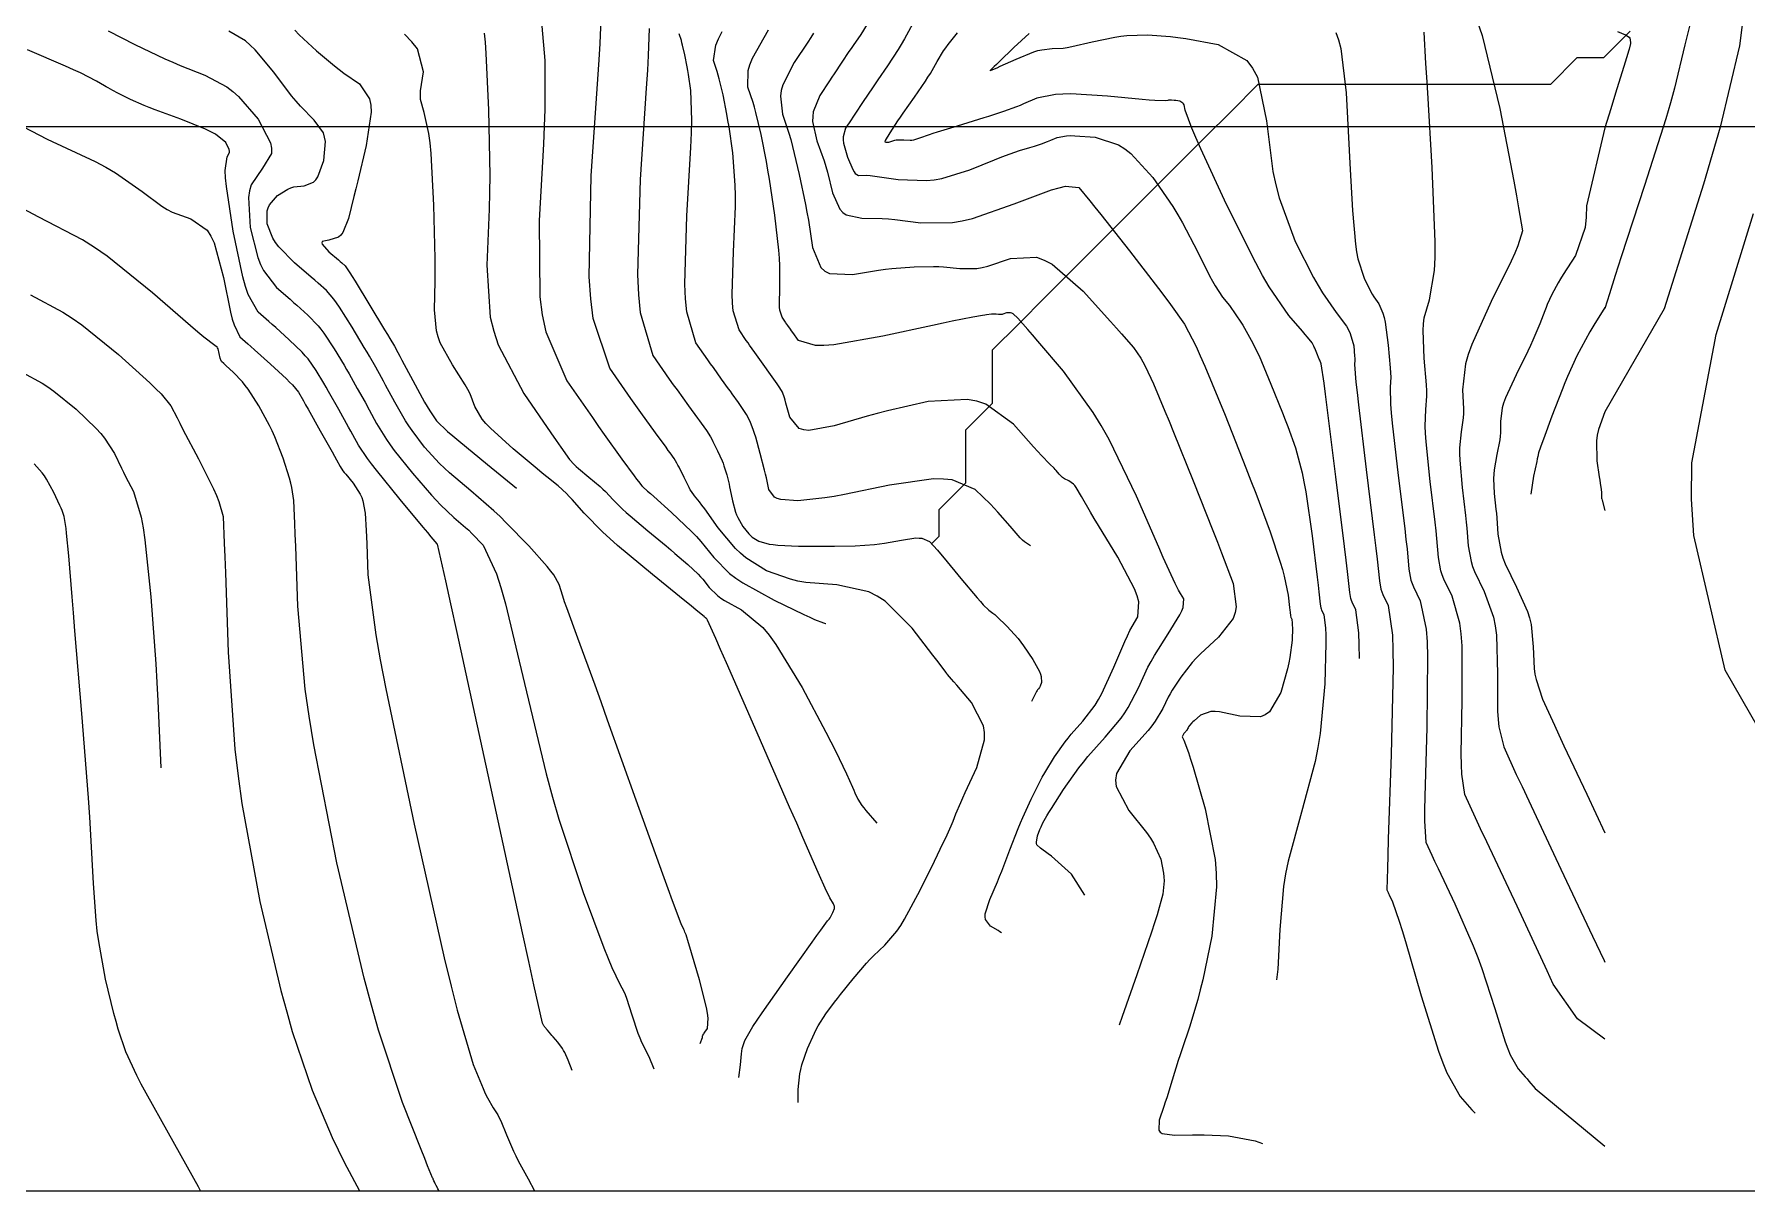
# Model space of a CAD drawing. Header units: metres. Extents: x 837117 to 838477, y 1189012 to 1191015.
# Drawn here: x 837940.9 to 838005.3, y 1189013.9 to 1189057.4 of the extents above; entities that cross this region are included whole.
import ezdxf

# ---------------------------------------------------------------- set-up
doc = ezdxf.new("R2010")
doc.units = ezdxf.units.M
doc.header["$LTSCALE"] = 0.3
doc.layers.add('COORD', color=7, linetype='Continuous', lineweight=20)
doc.layers.add('DRENAJE', color=5, linetype='Continuous', lineweight=25)
for name, color, linetype in [('COTAS 10', 1, 'Continuous'), ('COTAS INT', 252, 'Continuous'), ('MARCO IMP', 130, 'Continuous')]:
    doc.layers.add(name, color=color, linetype=linetype)

msp = doc.modelspace()

# ---------------------------------------------------------------- linework, layer by layer
at = {"layer": 'COORD'}
msp.add_line((837476.514, 1189013.872), (838476.514, 1189013.872), dxfattribs=at)
msp.add_lwpolyline([(837476.514, 1189013.872), (838476.514, 1189013.872), (838476.514, 1191013.872), (837476.514, 1191013.872)], close=True, dxfattribs=at)
at = {"layer": 'COTAS 10'}
for points, elevation in [([(837957.854, 1189057.4), (837957.89, 1189057.055), (837957.924, 1189056.636), (837958.024, 1189054.519), (837958.064, 1189052.046), (837958.06, 1189051.404), (837958.049, 1189050.779), (837957.953, 1189048.673), (837958.083, 1189046.723), (837958.213, 1189046.197), (837958.386, 1189045.676), (837959.351, 1189043.843), (837960.365, 1189042.37), (837960.567, 1189042.077), (837960.736, 1189041.833), (837961.064, 1189041.364), (837961.241, 1189041.174), (837961.315, 1189041.106), (837961.399, 1189041.031), (837961.794, 1189040.705), (837962.217, 1189040.349), (837962.32, 1189040.255), (837962.416, 1189040.164), (837962.709, 1189039.854), (837963.061, 1189039.496), (837963.194, 1189039.374), (837963.342, 1189039.243), (837964.005, 1189038.687), (837964.701, 1189038.116), (837964.871, 1189037.974), (837965.03, 1189037.839), (837965.519, 1189037.414), (837965.899, 1189037.052), (837965.989, 1189036.957), (837966.073, 1189036.866), (837966.322, 1189036.555), (837966.633, 1189036.248), (837966.756, 1189036.159), (837966.895, 1189036.067), (837967.529, 1189035.719), (837968.328, 1189035.05), (837968.571, 1189034.756), (837968.823, 1189034.415), (837969.81, 1189032.789), (837970.704, 1189031.116), (837970.897, 1189030.746), (837971.067, 1189030.415), (837971.483, 1189029.554), (837971.708, 1189029.042), (837971.757, 1189028.93), (837971.799, 1189028.833), (837971.906, 1189028.59), (837972.056, 1189028.358), (837972.127, 1189028.267), (837972.211, 1189028.164), (837972.617, 1189027.693)], 1700), ([(837977.309, 1189023.567), (837977.249, 1189023.612), (837977.183, 1189023.656), (837976.901, 1189023.819), (837976.703, 1189024.072), (837976.69, 1189024.174), (837976.695, 1189024.29), (837976.864, 1189024.824), (837977.155, 1189025.49), (837977.237, 1189025.689), (837977.32, 1189025.894), (837977.625, 1189026.69), (837977.935, 1189027.492), (837978.021, 1189027.702), (837978.107, 1189027.907), (837978.419, 1189028.6), (837978.745, 1189029.244), (837978.84, 1189029.417), (837978.937, 1189029.587), (837979.303, 1189030.184), (837979.697, 1189030.746), (837979.812, 1189030.894), (837979.929, 1189031.038), (837980.371, 1189031.534), (837980.827, 1189032.134), (837980.953, 1189032.344), (837981.078, 1189032.573), (837981.531, 1189033.558), (837981.944, 1189034.522), (837982.045, 1189034.738), (837982.14, 1189034.932), (837982.433, 1189035.446), (837982.471, 1189036.015), (837982.406, 1189036.243), (837982.308, 1189036.501), (837981.677, 1189037.689), (837980.954, 1189038.884), (837980.798, 1189039.147), (837980.661, 1189039.381), (837980.322, 1189039.98), (837980.116, 1189040.317), (837980.062, 1189040.387), (837980.01, 1189040.445), (837979.835, 1189040.57), (837979.681, 1189040.641), (837979.642, 1189040.666), (837979.605, 1189040.694), (837979.483, 1189040.815), (837979.361, 1189040.955), (837979.323, 1189040.996), (837979.283, 1189041.037), (837979.124, 1189041.19), (837978.81, 1189041.516), (837978.672, 1189041.665), (837978.513, 1189041.841), (837977.756, 1189042.691), (837976.716, 1189043.443), (837976.379, 1189043.556), (837976.021, 1189043.629), (837974.548, 1189043.548), (837973.026, 1189043.196), (837972.637, 1189043.098), (837972.262, 1189042.998), (837971.022, 1189042.635), (837970.067, 1189042.463), (837969.87, 1189042.483), (837969.704, 1189042.534), (837969.347, 1189042.963), (837969.205, 1189043.485), (837969.174, 1189043.594), (837969.146, 1189043.687), (837969.073, 1189043.895), (837968.974, 1189044.063), (837968.929, 1189044.132), (837968.877, 1189044.209), (837968.626, 1189044.569), (837968.352, 1189044.952), (837968.286, 1189045.045), (837968.223, 1189045.132), (837968.031, 1189045.396), (837967.839, 1189045.663), (837967.777, 1189045.751), (837967.71, 1189045.846), (837967.438, 1189046.238), (837967.224, 1189046.951), (837967.195, 1189047.248), (837967.178, 1189047.587), (837967.225, 1189049.17), (837967.302, 1189050.874), (837967.304, 1189051.291), (837967.298, 1189051.683), (837967.208, 1189052.897), (837967.064, 1189053.876), (837967.024, 1189054.119), (837966.984, 1189054.35), (837966.839, 1189055.083), (837966.696, 1189055.678), (837966.657, 1189055.822), (837966.618, 1189055.956), (837966.481, 1189056.365), (837966.568, 1189056.945), (837966.67, 1189057.187), (837966.806, 1189057.464)], 1710), ([(837990.766, 1189033.89), (837990.762, 1189034.411), (837990.75, 1189034.847), (837990.635, 1189035.711), (837990.496, 1189035.998), (837990.468, 1189036.07), (837990.446, 1189036.139), (837990.405, 1189036.363), (837990.319, 1189037.155), (837990.268, 1189037.582), (837990.206, 1189038.099), (837989.885, 1189040.717), (837989.557, 1189043.318), (837989.491, 1189043.825), (837989.436, 1189044.239), (837989.323, 1189044.963), (837989.273, 1189045.098), (837989.257, 1189045.141), (837989.167, 1189045.371), (837989.09, 1189045.55), (837989.07, 1189045.593), (837989.051, 1189045.632), (837988.986, 1189045.748), (837988.814, 1189045.965), (837988.728, 1189046.068), (837988.624, 1189046.189), (837988.11, 1189046.783), (837987.372, 1189047.858), (837987.128, 1189048.283), (837986.866, 1189048.763), (837985.774, 1189050.956), (837984.801, 1189053.053), (837984.615, 1189053.473), (837984.464, 1189053.823), (837984.218, 1189054.507), (837984.178, 1189054.697), (837984.157, 1189054.736), (837984.132, 1189054.769), (837984.008, 1189054.838), (837983.868, 1189054.863), (837983.834, 1189054.868), (837983.802, 1189054.872), (837983.702, 1189054.88), (837983.612, 1189054.876), (837983.587, 1189054.873), (837983.56, 1189054.869), (837983.463, 1189054.849), (837983.069, 1189054.86), (837982.857, 1189054.876), (837982.599, 1189054.898), (837981.296, 1189055.024), (837979.916, 1189055.112), (837979.61, 1189055.11), (837979.338, 1189055.096), (837978.631, 1189054.95), (837978.141, 1189054.739), (837978.006, 1189054.684), (837977.871, 1189054.631), (837977.385, 1189054.454), (837976.823, 1189054.268), (837976.641, 1189054.21), (837976.446, 1189054.149), (837975.645, 1189053.906), (837974.893, 1189053.676), (837974.73, 1189053.624), (837974.587, 1189053.576), (837974.23, 1189053.447), (837974, 1189053.376), (837973.936, 1189053.366), (837973.872, 1189053.359), (837973.64, 1189053.369), (837973.41, 1189053.378), (837973.348, 1189053.371), (837973.286, 1189053.36), (837973.065, 1189053.286), (837972.941, 1189053.281), (837972.94, 1189053.314), (837972.952, 1189053.361), (837973.117, 1189053.655), (837973.416, 1189054.097), (837973.512, 1189054.238), (837973.615, 1189054.387), (837974.036, 1189054.989), (837974.448, 1189055.592), (837974.544, 1189055.742), (837974.633, 1189055.883), (837974.889, 1189056.328), (837975.132, 1189056.735), (837975.212, 1189056.852), (837975.297, 1189056.97), (837975.651, 1189057.414)], 1720), ([(838000.468, 1189057.464), (838000.778, 1189057.335), (838000.913, 1189057.243), (838000.936, 1189057.209), (838000.952, 1189057.173), (838000.958, 1189057.013), (838000.905, 1189056.793), (838000.884, 1189056.719), (838000.861, 1189056.639), (838000.754, 1189056.302), (838000.397, 1189055.144), (838000.216, 1189054.547), (838000, 1189053.832), (837999.311, 1189050.905), (837999.295, 1189050.479), (837999.253, 1189050.092), (837998.89, 1189049.033), (837998.431, 1189048.325), (837998.329, 1189048.16), (837998.239, 1189048.009), (837998.003, 1189047.575), (837997.833, 1189047.195), (837997.784, 1189047.078), (837997.735, 1189046.955), (837997.547, 1189046.468), (837997.292, 1189045.856), (837997.2, 1189045.655), (837997.099, 1189045.44), (837996.656, 1189044.549), (837996.26, 1189043.684), (837996.188, 1189043.486), (837996.132, 1189043.305), (837996.067, 1189042.801), (837996.072, 1189042.374), (837996.061, 1189042.243), (837996.043, 1189042.105), (837995.935, 1189041.558), (837995.831, 1189040.976), (837995.818, 1189040.816), (837995.811, 1189040.656), (837995.839, 1189040.084), (837995.902, 1189039.504), (837995.916, 1189039.34), (837995.929, 1189039.174), (837995.967, 1189038.562), (837996.093, 1189037.879), (837996.162, 1189037.668), (837996.246, 1189037.448), (837996.67, 1189036.573), (837997.084, 1189035.658), (837997.16, 1189035.412), (837997.219, 1189035.169), (837997.297, 1189034.32), (837997.334, 1189033.515), (837997.368, 1189033.3), (837997.412, 1189033.089), (837997.656, 1189032.357), (837998.099, 1189031.378), (837998.269, 1189031.011), (837998.459, 1189030.603), (837999.315, 1189028.784), (838000, 1189027.333)], 1730), ([(837961.163, 1189018.396), (837961.013, 1189018.788), (837960.886, 1189019.07), (837960.845, 1189019.143), (837960.802, 1189019.215), (837960.624, 1189019.455), (837960.446, 1189019.663), (837960.403, 1189019.713), (837960.362, 1189019.76), (837960.235, 1189019.904), (837960.14, 1189020.02), (837960.119, 1189020.05), (837960.1, 1189020.079), (837960.053, 1189020.172), (837959.729, 1189021.612), (837959.536, 1189022.49), (837959.297, 1189023.575), (837958.064, 1189029.225), (837956.835, 1189034.859), (837956.6, 1189035.935), (837956.41, 1189036.801), (837956.104, 1189038.179), (837956.096, 1189038.188), (837956.094, 1189038.19), (837956.091, 1189038.192), (837956.083, 1189038.2), (837955.866, 1189038.459), (837955.732, 1189038.62), (837955.566, 1189038.82), (837954.702, 1189039.864), (837953.808, 1189040.966), (837953.623, 1189041.202), (837953.466, 1189041.408), (837953.126, 1189041.906), (837952.915, 1189042.296), (837952.839, 1189042.434), (837952.755, 1189042.586), (837952.39, 1189043.243), (837952.007, 1189043.922), (837951.912, 1189044.087), (837951.823, 1189044.242), (837951.541, 1189044.719), (837951.233, 1189045.147), (837951.128, 1189045.271), (837951.014, 1189045.397), (837950.527, 1189045.872), (837950.016, 1189046.329), (837949.886, 1189046.444), (837949.761, 1189046.554), (837949.354, 1189046.909), (837948.982, 1189047.571), (837948.881, 1189047.875), (837948.78, 1189048.23), (837948.42, 1189049.947), (837948.167, 1189051.628), (837948.133, 1189051.96), (837948.116, 1189052.234), (837948.186, 1189052.743), (837948.284, 1189052.907), (837948.284, 1189052.963), (837948.273, 1189053.024), (837948.138, 1189053.284), (837947.75, 1189053.596), (837947.58, 1189053.69), (837947.383, 1189053.787), (837946.446, 1189054.164), (837945.479, 1189054.52), (837945.262, 1189054.603), (837945.068, 1189054.68), (837944.554, 1189054.906), (837944.229, 1189055.068), (837944.154, 1189055.106), (837944.086, 1189055.141), (837943.896, 1189055.24), (837943.712, 1189055.342), (837943.648, 1189055.379), (837943.578, 1189055.42), (837943.279, 1189055.597), (837942.676, 1189055.9), (837942.416, 1189056.021), (837942.114, 1189056.156), (837940.686, 1189056.777)], 1690), ([(837947.194, 1189013.872), (837947.115, 1189014.019), (837945.985, 1189016.042), (837945.142, 1189017.537), (837944.958, 1189017.883), (837944.794, 1189018.2), (837944.378, 1189019.098), (837944.093, 1189019.946), (837944.012, 1189020.23), (837943.929, 1189020.537), (837943.623, 1189021.824), (837943.363, 1189023.246), (837943.309, 1189023.637), (837943.264, 1189024.028), (837943.165, 1189025.43), (837943.07, 1189027.259), (837943.026, 1189027.918), (837942.974, 1189028.645), (837942.726, 1189031.821), (837942.469, 1189034.925), (837942.413, 1189035.606), (837942.362, 1189036.209), (837942.233, 1189037.742), (837942.153, 1189038.596), (837942.135, 1189038.77), (837942.117, 1189038.918), (837942.068, 1189039.229), (837941.984, 1189039.449), (837941.945, 1189039.539), (837941.899, 1189039.642), (837941.679, 1189040.121), (837941.404, 1189040.628), (837941.323, 1189040.749), (837941.241, 1189040.863), (837940.93, 1189041.202)], 1680)]:
    msp.add_lwpolyline(points, dxfattribs=dict(at, elevation=elevation))
at = {"layer": 'COTAS INT'}
for points, elevation in [([(838005.327, 1189059.004), (838005.061, 1189056.917), (838004.326, 1189053.862), (838004.037, 1189052.831), (838003.711, 1189051.719), (838002.224, 1189047.036), (838000, 1189043.161), (837999.757, 1189042.494), (837999.711, 1189042.278), (837999.68, 1189042.065), (837999.692, 1189041.321), (837999.785, 1189040.714), (837999.804, 1189040.588), (837999.821, 1189040.479), (837999.857, 1189040.237), (837999.871, 1189040.13), (837999.873, 1189040.106), (837999.874, 1189040.086), (837999.872, 1189040.035), (837999.867, 1189040.003), (837999.866, 1189039.994), (837999.866, 1189039.954), (837999.872, 1189039.918), (837999.876, 1189039.906), (837999.88, 1189039.893), (837999.901, 1189039.841), (838000, 1189039.447)], 1734), ([(837969.658, 1189017.189), (837969.664, 1189017.676), (837969.73, 1189018.27), (837969.764, 1189018.437), (837969.805, 1189018.605), (837970.012, 1189019.218), (837970.271, 1189019.794), (837970.345, 1189019.939), (837970.419, 1189020.076), (837970.698, 1189020.518), (837971.029, 1189020.964), (837971.137, 1189021.104), (837971.253, 1189021.251), (837971.73, 1189021.843), (837972.232, 1189022.426), (837972.363, 1189022.567), (837972.491, 1189022.7), (837972.924, 1189023.106), (837973.377, 1189023.636), (837973.517, 1189023.846), (837973.664, 1189024.083), (837974.248, 1189025.17), (837974.785, 1189026.26), (837974.902, 1189026.499), (837975.005, 1189026.711), (837975.262, 1189027.251), (837975.415, 1189027.593), (837975.452, 1189027.681), (837975.487, 1189027.765), (837975.596, 1189028.043), (837975.775, 1189028.465), (837975.854, 1189028.641), (837975.947, 1189028.842), (837976.387, 1189029.781), (837976.675, 1189030.829), (837976.671, 1189031.098), (837976.63, 1189031.358), (837976.181, 1189032.225), (837975.625, 1189032.879), (837975.518, 1189033.005), (837975.43, 1189033.107), (837975.282, 1189033.279), (837975.262, 1189033.302), (837975.254, 1189033.311), (837975.247, 1189033.321), (837975.215, 1189033.368), (837974.999, 1189033.655), (837974.875, 1189033.817), (837974.723, 1189034.015), (837973.946, 1189035.029), (837972.93, 1189036.036), (837972.628, 1189036.23), (837972.317, 1189036.388), (837971.118, 1189036.65), (837969.948, 1189036.745), (837969.654, 1189036.798), (837969.374, 1189036.862), (837968.473, 1189037.186), (837967.698, 1189037.676), (837967.498, 1189037.843), (837967.305, 1189038.025), (837966.656, 1189038.798), (837966.15, 1189039.509), (837966.045, 1189039.652), (837965.956, 1189039.771), (837965.764, 1189040.007), (837965.648, 1189040.162), (837965.607, 1189040.23), (837965.563, 1189040.31), (837965.372, 1189040.692), (837965.185, 1189041.077), (837965.143, 1189041.16), (837965.105, 1189041.232), (837965.003, 1189041.404), (837964.85, 1189041.615), (837964.779, 1189041.712), (837964.697, 1189041.825), (837964.296, 1189042.37), (837963.742, 1189043.14), (837963.562, 1189043.395), (837963.371, 1189043.667), (837962.586, 1189044.801), (837961.955, 1189046.67), (837961.862, 1189047.407), (837961.803, 1189048.238), (837961.884, 1189052.031), (837962.131, 1189055.664), (837962.176, 1189056.394), (837962.213, 1189057.006), (837962.262, 1189058.22)], 1704), ([(837974.124, 1189058.031), (837973.66, 1189057.183), (837973.54, 1189056.975), (837973.422, 1189056.779), (837973.025, 1189056.17), (837972.655, 1189055.639), (837972.455, 1189055.347), (837972.104, 1189054.823), (837971.793, 1189054.352), (837971.719, 1189054.24), (837971.65, 1189054.135), (837971.444, 1189053.821), (837971.35, 1189053.494), (837971.351, 1189053.381), (837971.365, 1189053.259), (837971.513, 1189052.735), (837971.716, 1189052.273), (837971.764, 1189052.189), (837971.808, 1189052.124), (837971.936, 1189052.048), (837972.227, 1189052.055), (837972.375, 1189052.042), (837972.55, 1189052.023), (837973.425, 1189051.901), (837974.484, 1189051.857), (837974.777, 1189051.887), (837975.069, 1189051.934), (837976.122, 1189052.259), (837977.048, 1189052.639), (837977.26, 1189052.722), (837977.453, 1189052.796), (837977.991, 1189052.982), (837978.369, 1189053.097), (837978.46, 1189053.125), (837978.546, 1189053.153), (837978.811, 1189053.24), (837979.04, 1189053.324), (837979.103, 1189053.349), (837979.167, 1189053.374), (837979.398, 1189053.474), (837979.758, 1189053.54), (837979.904, 1189053.544), (837980.069, 1189053.543), (837980.832, 1189053.49), (837981.707, 1189053.202), (837981.944, 1189053.052), (837982.177, 1189052.872), (837983, 1189051.97), (837983.748, 1189050.874), (837983.935, 1189050.573), (837984.112, 1189050.271), (837984.68, 1189049.189), (837985.134, 1189048.27), (837985.241, 1189048.072), (837985.339, 1189047.899), (837985.624, 1189047.475), (837985.88, 1189047.153), (837985.96, 1189047.043), (837986.044, 1189046.925), (837986.38, 1189046.422), (837986.762, 1189045.74), (837986.876, 1189045.509), (837986.993, 1189045.26), (837987.442, 1189044.205), (837987.87, 1189043.122), (837987.974, 1189042.855), (837988.07, 1189042.602), (837988.365, 1189041.807), (837988.613, 1189040.871), (837988.681, 1189040.529), (837988.748, 1189040.152), (837988.985, 1189038.493), (837989.175, 1189036.948), (837989.212, 1189036.643), (837989.242, 1189036.391), (837989.292, 1189035.923), (837989.316, 1189035.791), (837989.33, 1189035.75), (837989.346, 1189035.708), (837989.428, 1189035.538), (837989.496, 1189035.029), (837989.503, 1189034.771), (837989.505, 1189034.464), (837989.47, 1189032.933), (837989.294, 1189031.063), (837989.207, 1189030.541), (837989.104, 1189030.017), (837988.591, 1189028.112), (837988.088, 1189026.268), (837987.991, 1189025.783), (837987.911, 1189025.309), (837987.775, 1189023.689), (837987.696, 1189022.199), (837987.652, 1189021.808)], 1718), ([(838003.286, 1189058.107), (838003.009, 1189056.965), (838002.616, 1189055.328), (838002.461, 1189054.775), (838002.286, 1189054.179), (838001.489, 1189051.669), (838000.611, 1189048.985), (838000.386, 1189048.28), (838000.169, 1189047.592), (838000, 1189047.043)], 1732), ([(837943.711, 1189057.487), (837944.716, 1189056.974), (837945.854, 1189056.432), (837946.145, 1189056.302), (837946.425, 1189056.181), (837947.35, 1189055.818), (837948.179, 1189055.378), (837948.399, 1189055.209), (837948.615, 1189055.019), (837949.361, 1189054.162), (837949.824, 1189053.276), (837949.861, 1189053.068), (837949.859, 1189052.876), (837949.524, 1189052.318), (837949.093, 1189051.701), (837949.03, 1189051.472), (837948.991, 1189051.218), (837949.055, 1189050.09), (837949.343, 1189048.958), (837949.445, 1189048.701), (837949.557, 1189048.469), (837950.042, 1189047.837), (837950.558, 1189047.39), (837950.689, 1189047.276), (837950.815, 1189047.165), (837951.228, 1189046.797), (837951.61, 1189046.395), (837951.717, 1189046.263), (837951.824, 1189046.121), (837952.213, 1189045.533), (837952.586, 1189044.91), (837952.682, 1189044.747), (837952.775, 1189044.586), (837953.086, 1189044.04), (837953.375, 1189043.519), (837953.531, 1189043.231), (837953.809, 1189042.715), (837954.183, 1189042.115), (837954.321, 1189041.92), (837954.475, 1189041.711), (837955.157, 1189040.851), (837955.872, 1189040.022), (837956.046, 1189039.833), (837956.21, 1189039.662), (837956.716, 1189039.192), (837957.153, 1189038.816), (837957.273, 1189038.705), (837957.393, 1189038.59), (837957.821, 1189038.149), (837958.317, 1189037.07), (837958.48, 1189036.553), (837958.653, 1189035.942), (837959.369, 1189032.946), (837960.187, 1189029.544), (837960.423, 1189028.675), (837960.665, 1189027.839), (837961.575, 1189025.086), (837962.358, 1189023.01), (837962.52, 1189022.6), (837962.658, 1189022.262), (837962.956, 1189021.636), (837963.112, 1189021.363), (837963.16, 1189021.247), (837963.211, 1189021.114), (837963.411, 1189020.488), (837963.638, 1189019.798), (837963.706, 1189019.624), (837963.776, 1189019.458), (837964.044, 1189018.92), (837964.235, 1189018.452)], 1692), ([(837965.974, 1189019.403), (837966.064, 1189019.63), (837966.067, 1189019.67), (837966.069, 1189019.68), (837966.07, 1189019.689), (837966.079, 1189019.718), (837966.112, 1189019.774), (837966.129, 1189019.799), (837966.15, 1189019.83), (837966.254, 1189019.977), (837966.284, 1189020.364), (837966.258, 1189020.546), (837966.217, 1189020.76), (837965.949, 1189021.803), (837965.65, 1189022.824), (837965.59, 1189023.026), (837965.541, 1189023.191), (837965.447, 1189023.495), (837965.403, 1189023.601), (837965.385, 1189023.643), (837965.364, 1189023.69), (837965.267, 1189023.903), (837964.937, 1189024.768), (837964.77, 1189025.226), (837964.57, 1189025.778), (837963.573, 1189028.56), (837962.499, 1189031.561), (837962.251, 1189032.251), (837962.024, 1189032.88), (837961.381, 1189034.644), (837960.965, 1189035.785), (837960.882, 1189036.021), (837960.813, 1189036.224), (837960.675, 1189036.668), (837960.471, 1189037.025), (837960.36, 1189037.171), (837960.225, 1189037.339), (837959.537, 1189038.118), (837958.689, 1189038.992), (837958.452, 1189039.219), (837958.215, 1189039.44), (837957.35, 1189040.184), (837956.554, 1189040.865), (837956.36, 1189041.046), (837956.178, 1189041.223), (837955.613, 1189041.837), (837955.143, 1189042.456), (837955.019, 1189042.637), (837954.899, 1189042.822), (837954.492, 1189043.523), (837954.148, 1189044.167), (837954.067, 1189044.316), (837953.994, 1189044.452), (837953.783, 1189044.836), (837953.543, 1189045.251), (837953.451, 1189045.406), (837953.349, 1189045.579), (837952.886, 1189046.348), (837952.414, 1189047.095), (837952.306, 1189047.255), (837952.207, 1189047.394), (837951.928, 1189047.723), (837951.613, 1189048.001), (837951.491, 1189048.107), (837951.354, 1189048.227), (837950.73, 1189048.765), (837950.132, 1189049.368), (837950.01, 1189049.528), (837949.906, 1189049.686), (837949.691, 1189050.232), (837949.696, 1189050.716), (837949.731, 1189050.834), (837949.78, 1189050.946), (837950.082, 1189051.295), (837950.479, 1189051.536), (837950.588, 1189051.58), (837950.697, 1189051.614), (837951.09, 1189051.657), (837951.441, 1189051.792), (837951.524, 1189051.884), (837951.601, 1189052), (837951.828, 1189052.616), (837951.887, 1189053.318), (837951.857, 1189053.487), (837951.808, 1189053.645), (837951.466, 1189054.128), (837950.945, 1189054.655), (837950.783, 1189054.841), (837950.614, 1189055.045), (837949.941, 1189055.927), (837949.242, 1189056.77), (837949.057, 1189056.949), (837948.876, 1189057.105), (837948.254, 1189057.472)], 1694), ([(837950.738, 1189057.506), (837950.897, 1189057.341), (837951.548, 1189056.731), (837952.229, 1189056.164), (837952.407, 1189056.026), (837952.58, 1189055.896), (837953.169, 1189055.496), (837953.548, 1189054.929), (837953.59, 1189054.693), (837953.603, 1189054.424), (837953.422, 1189053.168), (837953.099, 1189051.849), (837953.024, 1189051.54), (837952.954, 1189051.256), (837952.754, 1189050.433), (837952.542, 1189049.903), (837952.466, 1189049.804), (837952.382, 1189049.725), (837952.014, 1189049.613), (837951.76, 1189049.559), (837951.748, 1189049.517), (837951.762, 1189049.464), (837952.021, 1189049.174), (837952.373, 1189048.871), (837952.444, 1189048.81), (837952.505, 1189048.757), (837952.629, 1189048.648), (837952.803, 1189048.392), (837952.895, 1189048.247), (837953.005, 1189048.07), (837953.559, 1189047.162), (837954.111, 1189046.248), (837954.221, 1189046.066), (837954.311, 1189045.916), (837954.479, 1189045.633), (837954.613, 1189045.385), (837954.682, 1189045.257), (837954.764, 1189045.103), (837955.175, 1189044.332), (837955.616, 1189043.529), (837955.717, 1189043.355), (837955.81, 1189043.202), (837956.068, 1189042.824), (837956.483, 1189042.425), (837956.674, 1189042.258), (837956.899, 1189042.067), (837957.984, 1189041.176), (837959.071, 1189040.287)], 1696), ([(837960.025, 1189057.667), (837960.143, 1189056.37), (837960.138, 1189054.526), (837960.118, 1189053.899), (837960.09, 1189053.221), (837959.919, 1189050.352), (837959.943, 1189047.481), (837960.037, 1189046.802), (837960.17, 1189046.173), (837960.968, 1189044.322), (837961.923, 1189042.944), (837962.154, 1189042.614), (837962.371, 1189042.307), (837963.037, 1189041.382), (837963.5, 1189040.753), (837963.589, 1189040.632), (837963.661, 1189040.535), (837963.78, 1189040.377), (837963.789, 1189040.37), (837963.791, 1189040.368), (837963.792, 1189040.366), (837963.808, 1189040.35), (837963.811, 1189040.348), (837963.824, 1189040.337), (837963.999, 1189040.181), (837964.104, 1189040.087), (837964.233, 1189039.971), (837964.906, 1189039.369), (837965.656, 1189038.655), (837965.834, 1189038.469), (837965.999, 1189038.288), (837966.489, 1189037.677), (837967.085, 1189037.08), (837967.317, 1189036.908), (837967.578, 1189036.734), (837968.762, 1189036.081), (837969.881, 1189035.541), (837970.101, 1189035.438), (837970.282, 1189035.355), (837970.613, 1189035.223), (837970.686, 1189035.207), (837970.705, 1189035.197)], 1702), ([(837964.057, 1189057.578), (837964.026, 1189056.559), (837963.995, 1189056.003), (837963.953, 1189055.328), (837963.722, 1189051.899), (837963.616, 1189048.325), (837963.654, 1189047.559), (837963.72, 1189046.89), (837964.203, 1189045.28), (837964.818, 1189044.393), (837964.967, 1189044.18), (837965.108, 1189043.981), (837965.541, 1189043.379), (837965.872, 1189042.927), (837965.948, 1189042.823), (837966.017, 1189042.728), (837966.211, 1189042.459), (837966.367, 1189042.215), (837966.412, 1189042.135), (837966.459, 1189042.05), (837966.635, 1189041.698), (837966.799, 1189041.323), (837966.837, 1189041.224), (837966.873, 1189041.126), (837966.978, 1189040.789), (837967.063, 1189040.441), (837967.086, 1189040.336), (837967.11, 1189040.228), (837967.194, 1189039.807), (837967.304, 1189039.389), (837967.344, 1189039.283), (837967.388, 1189039.181), (837967.578, 1189038.846), (837967.803, 1189038.573), (837967.868, 1189038.51), (837967.934, 1189038.453), (837968.183, 1189038.292), (837968.569, 1189038.188), (837968.721, 1189038.166), (837968.893, 1189038.148), (837969.68, 1189038.111), (837970.563, 1189038.104), (837970.796, 1189038.105), (837971.024, 1189038.107), (837971.806, 1189038.126), (837972.529, 1189038.176), (837972.721, 1189038.198), (837972.908, 1189038.222), (837973.553, 1189038.34), (837974.09, 1189038.416), (837974.209, 1189038.415), (837974.316, 1189038.404), (837974.596, 1189038.286), (837974.899, 1189037.963), (837975.02, 1189037.823), (837975.156, 1189037.662), (837975.785, 1189036.899), (837976.391, 1189036.165), (837976.514, 1189036.023), (837976.618, 1189035.907), (837976.83, 1189035.706), (837976.986, 1189035.595), (837977.054, 1189035.536), (837977.133, 1189035.463), (837977.508, 1189035.096), (837977.929, 1189034.632), (837978.037, 1189034.498), (837978.142, 1189034.361), (837978.487, 1189033.849), (837978.733, 1189033.395), (837978.774, 1189033.295), (837978.804, 1189033.206), (837978.816, 1189032.979), (837978.76, 1189032.848), (837978.746, 1189032.821), (837978.734, 1189032.796), (837978.696, 1189032.74), (837978.665, 1189032.705), (837978.649, 1189032.685), (837978.621, 1189032.645), (837978.439, 1189032.273)], 1706), ([(837980.444, 1189024.992), (837979.946, 1189025.78), (837979.32, 1189026.334), (837979.184, 1189026.448), (837979.065, 1189026.544), (837978.772, 1189026.752), (837978.643, 1189026.882), (837978.626, 1189026.93), (837978.619, 1189026.982), (837978.662, 1189027.216), (837978.752, 1189027.454), (837978.774, 1189027.509), (837978.795, 1189027.561), (837978.861, 1189027.71), (837979.016, 1189027.974), (837979.093, 1189028.098), (837979.185, 1189028.244), (837979.644, 1189028.954), (837980.222, 1189029.776), (837980.39, 1189029.993), (837980.561, 1189030.205), (837981.208, 1189030.932), (837981.807, 1189031.639), (837981.948, 1189031.839), (837982.077, 1189032.041), (837982.456, 1189032.784), (837982.815, 1189033.554), (837982.933, 1189033.773), (837983.059, 1189033.994), (837983.581, 1189034.812), (837984.019, 1189035.521), (837984.092, 1189035.673), (837984.144, 1189035.806), (837984.16, 1189036.128), (837984.038, 1189036.335), (837984.003, 1189036.396), (837983.968, 1189036.459), (837983.837, 1189036.699), (837983.534, 1189037.355), (837983.39, 1189037.68), (837983.22, 1189038.068), (837982.388, 1189039.984), (837981.356, 1189042.118), (837981.06, 1189042.642), (837980.76, 1189043.137), (837979.637, 1189044.684), (837978.674, 1189045.817), (837978.474, 1189046.051), (837978.303, 1189046.251), (837977.924, 1189046.687), (837977.742, 1189046.845), (837977.695, 1189046.87), (837977.65, 1189046.886), (837977.497, 1189046.879), (837977.364, 1189046.833), (837977.331, 1189046.825), (837977.3, 1189046.82), (837977.2, 1189046.819), (837977.105, 1189046.829), (837977.076, 1189046.831), (837977.046, 1189046.832), (837976.931, 1189046.83), (837976.75, 1189046.81), (837976.679, 1189046.8), (837976.599, 1189046.787), (837976.233, 1189046.721), (837975.454, 1189046.563), (837975.114, 1189046.491), (837974.72, 1189046.407), (837972.846, 1189046.003), (837971.006, 1189045.684), (837970.633, 1189045.654), (837970.319, 1189045.65), (837969.679, 1189045.842), (837969.462, 1189046.145), (837969.416, 1189046.211), (837969.375, 1189046.268), (837969.276, 1189046.405), (837969.204, 1189046.504), (837969.181, 1189046.537), (837969.157, 1189046.572), (837969.056, 1189046.717), (837968.976, 1189046.982), (837968.965, 1189047.092), (837968.959, 1189047.218), (837968.977, 1189047.805), (837968.977, 1189048.648), (837968.959, 1189048.934), (837968.935, 1189049.244), (837968.783, 1189050.557), (837968.583, 1189051.913), (837968.528, 1189052.249), (837968.472, 1189052.569), (837968.272, 1189053.585), (837968.074, 1189054.41), (837968.02, 1189054.609), (837967.966, 1189054.795), (837967.776, 1189055.362), (837967.781, 1189055.988), (837967.85, 1189056.211), (837967.948, 1189056.457), (837968.547, 1189057.525)], 1712), ([(837970.234, 1189057.392), (837970.133, 1189057.237), (837970.02, 1189057.065), (837969.513, 1189056.29), (837969.089, 1189055.45), (837969.029, 1189055.236), (837968.994, 1189055.031), (837969.072, 1189054.358), (837969.314, 1189053.633), (837969.383, 1189053.395), (837969.451, 1189053.141), (837969.705, 1189052.088), (837969.938, 1189050.961), (837969.994, 1189050.661), (837970.046, 1189050.366), (837970.205, 1189049.341), (837970.517, 1189048.582), (837970.666, 1189048.454), (837970.842, 1189048.361), (837971.703, 1189048.324), (837972.689, 1189048.487), (837972.944, 1189048.521), (837973.191, 1189048.55), (837974.02, 1189048.614), (837974.756, 1189048.624), (837974.946, 1189048.618), (837975.13, 1189048.608), (837975.741, 1189048.544), (837976.38, 1189048.549), (837976.581, 1189048.584), (837976.792, 1189048.633), (837977.644, 1189048.927), (837978.622, 1189048.975), (837978.914, 1189048.867), (837979.215, 1189048.708), (837980.378, 1189047.697), (837981.412, 1189046.55), (837981.631, 1189046.304), (837981.823, 1189046.09), (837982.273, 1189045.577), (837982.548, 1189045.179), (837982.629, 1189045.037), (837982.712, 1189044.882), (837983.027, 1189044.209), (837983.456, 1189043.187), (837983.61, 1189042.811), (837983.78, 1189042.395), (837984.52, 1189040.56), (837985.261, 1189038.693), (837985.43, 1189038.257), (837985.585, 1189037.857), (837986.015, 1189036.703), (837986.133, 1189035.832), (837986.091, 1189035.609), (837986.015, 1189035.395), (837985.472, 1189034.689), (837984.793, 1189034.061), (837984.633, 1189033.897), (837984.484, 1189033.736), (837984.047, 1189033.188), (837983.726, 1189032.689), (837983.651, 1189032.56), (837983.581, 1189032.434), (837983.38, 1189032.01), (837983.089, 1189031.523), (837982.964, 1189031.357), (837982.818, 1189031.177), (837982.13, 1189030.416), (837981.628, 1189029.556), (837981.601, 1189029.314), (837981.622, 1189029.07), (837982.1, 1189028.173), (837982.766, 1189027.34), (837982.907, 1189027.135), (837983.027, 1189026.942), (837983.303, 1189026.34), (837983.405, 1189025.816), (837983.416, 1189025.673), (837983.419, 1189025.531), (837983.371, 1189025.022), (837983.163, 1189024.249), (837983.065, 1189023.94), (837982.951, 1189023.59), (837982.396, 1189021.985), (837981.844, 1189020.424), (837981.731, 1189020.102)], 1714), ([(837972.397, 1189057.966), (837972.014, 1189057.35), (837971.728, 1189056.94), (837971.65, 1189056.827), (837971.573, 1189056.714), (837971.302, 1189056.309), (837971.013, 1189055.872), (837970.926, 1189055.739), (837970.835, 1189055.6), (837970.478, 1189055.055), (837970.231, 1189054.442), (837970.209, 1189054.261), (837970.207, 1189054.074), (837970.367, 1189053.354), (837970.635, 1189052.596), (837970.701, 1189052.384), (837970.763, 1189052.171), (837970.959, 1189051.397), (837971.233, 1189050.776), (837971.344, 1189050.66), (837971.471, 1189050.568), (837972.058, 1189050.439), (837972.818, 1189050.43), (837973.054, 1189050.415), (837973.3, 1189050.393), (837974.281, 1189050.269), (837975.46, 1189050.279), (837975.83, 1189050.342), (837976.22, 1189050.432), (837977.79, 1189050.976), (837979.194, 1189051.506), (837979.479, 1189051.588), (837979.72, 1189051.641), (837980.218, 1189051.598), (837980.635, 1189051.094), (837980.824, 1189050.857), (837981.047, 1189050.577), (837982.118, 1189049.216), (837983.215, 1189047.796), (837983.454, 1189047.479), (837983.664, 1189047.197), (837984.186, 1189046.454), (837984.627, 1189045.611), (837984.785, 1189045.265), (837984.959, 1189044.871), (837985.718, 1189043.039), (837986.501, 1189041.058), (837986.69, 1189040.569), (837986.867, 1189040.106), (837987.406, 1189038.65), (837987.791, 1189037.502), (837987.87, 1189037.233), (837987.938, 1189036.986), (837988.086, 1189036.269), (837988.144, 1189035.797), (837988.155, 1189035.703), (837988.164, 1189035.626), (837988.18, 1189035.484), (837988.187, 1189035.443), (837988.191, 1189035.431), (837988.196, 1189035.418), (837988.221, 1189035.366), (837988.242, 1189035.21), (837988.244, 1189035.132), (837988.245, 1189035.037), (837988.234, 1189034.57), (837988.156, 1189033.924), (837988.114, 1189033.717), (837988.064, 1189033.499), (837987.808, 1189032.61), (837987.382, 1189031.885), (837987.225, 1189031.77), (837987.05, 1189031.691), (837986.276, 1189031.717), (837985.508, 1189031.885), (837985.337, 1189031.896), (837985.185, 1189031.892), (837984.787, 1189031.75), (837984.554, 1189031.544), (837984.506, 1189031.5), (837984.465, 1189031.461), (837984.379, 1189031.368), (837984.343, 1189031.312), (837984.327, 1189031.284), (837984.304, 1189031.237), (837984.272, 1189031.183), (837984.258, 1189031.164), (837984.242, 1189031.144), (837984.166, 1189031.06), (837984.11, 1189030.964), (837984.107, 1189030.937), (837984.109, 1189030.91), (837984.162, 1189030.81), (837984.34, 1189030.354), (837984.42, 1189030.102), (837984.515, 1189029.795), (837984.97, 1189028.234), (837985.338, 1189026.333), (837985.379, 1189025.813), (837985.392, 1189025.295), (837985.216, 1189023.447), (837984.874, 1189021.808), (837984.783, 1189021.422), (837984.693, 1189021.066), (837984.382, 1189020.026), (837984.098, 1189019.205), (837984.025, 1189018.987), (837983.955, 1189018.774), (837983.725, 1189018.035), (837983.521, 1189017.369), (837983.467, 1189017.202), (837983.415, 1189017.041), (837983.238, 1189016.52), (837983.224, 1189016.145), (837983.274, 1189016.077), (837983.348, 1189016.023), (837983.809, 1189015.957), (837984.495, 1189015.974), (837984.709, 1189015.973), (837984.935, 1189015.97), (837985.84, 1189015.939), (837986.842, 1189015.754), (837987.128, 1189015.654)], 1716), ([(837978.348, 1189057.382), (837977.778, 1189056.857), (837977.226, 1189056.325), (837977.12, 1189056.224), (837977.035, 1189056.142), (837976.899, 1189056.012), (837976.892, 1189056.005), (837976.884, 1189055.996), (837976.879, 1189055.988), (837976.88, 1189055.986), (837976.889, 1189055.988), (837977.046, 1189056.058), (837977.141, 1189056.1), (837977.258, 1189056.153), (837977.864, 1189056.426), (837978.527, 1189056.692), (837978.68, 1189056.74), (837978.819, 1189056.777), (837979.21, 1189056.818), (837979.625, 1189056.838), (837979.78, 1189056.861), (837979.951, 1189056.892), (837980.713, 1189057.068), (837981.564, 1189057.247), (837981.792, 1189057.28), (837982.016, 1189057.306), (837982.797, 1189057.338), (837983.665, 1189057.274), (837983.945, 1189057.238), (837984.241, 1189057.196), (837985.452, 1189056.977), (837986.536, 1189056.373), (837986.752, 1189056.086), (837986.932, 1189055.748), (837987.278, 1189054.097), (837987.51, 1189052.193), (837987.618, 1189051.695), (837987.744, 1189051.211), (837988.357, 1189049.569), (837989.04, 1189048.212), (837989.211, 1189047.907), (837989.373, 1189047.633), (837989.893, 1189046.897), (837990.279, 1189046.378), (837990.356, 1189046.24), (837990.422, 1189046.105), (837990.552, 1189045.638), (837990.587, 1189045.256), (837990.591, 1189045.175), (837990.593, 1189045.105), (837990.584, 1189044.938), (837990.637, 1189044.274), (837990.679, 1189043.89), (837990.733, 1189043.418), (837991.026, 1189040.992), (837991.327, 1189038.529), (837991.386, 1189038.034), (837991.433, 1189037.62), (837991.517, 1189036.803), (837991.575, 1189036.487), (837991.607, 1189036.39), (837991.646, 1189036.288), (837991.842, 1189035.883), (837992.008, 1189034.761), (837992.027, 1189034.206), (837992.035, 1189033.546), (837991.966, 1189030.281), (837991.853, 1189027.093), (837991.833, 1189026.482), (837991.818, 1189025.987), (837991.804, 1189025.182), (837991.846, 1189025.09), (837991.866, 1189025.046), (837991.891, 1189024.994), (837992.01, 1189024.741), (837992.263, 1189024.012), (837992.372, 1189023.661), (837992.496, 1189023.245), (837993.085, 1189021.202), (837993.735, 1189019.122), (837993.899, 1189018.681), (837994.054, 1189018.3), (837994.557, 1189017.414), (837994.998, 1189016.92), (837995.114, 1189016.786)], 1722), ([(837989.883, 1189057.427), (837989.982, 1189057.152), (837990.068, 1189056.821), (837990.264, 1189055.154), (837990.365, 1189053.236), (837990.392, 1189052.747), (837990.417, 1189052.277), (837990.501, 1189050.728), (837990.616, 1189049.467), (837990.661, 1189049.178), (837990.711, 1189048.915), (837990.94, 1189048.183), (837991.187, 1189047.693), (837991.249, 1189047.583), (837991.307, 1189047.484), (837991.495, 1189047.218), (837991.652, 1189046.864), (837991.692, 1189046.708), (837991.729, 1189046.528), (837991.851, 1189045.672), (837991.928, 1189044.811), (837991.938, 1189044.628), (837991.944, 1189044.469), (837991.921, 1189044.093), (837991.935, 1189043.45), (837991.964, 1189043.121), (837992.002, 1189042.728), (837992.229, 1189040.765), (837992.471, 1189038.772), (837992.518, 1189038.36), (837992.557, 1189038.009), (837992.63, 1189037.243), (837992.705, 1189036.835), (837992.746, 1189036.709), (837992.796, 1189036.578), (837993.049, 1189036.056), (837993.277, 1189034.985), (837993.31, 1189034.508), (837993.331, 1189033.952), (837993.299, 1189031.291), (837993.223, 1189028.699), (837993.217, 1189028.186), (837993.216, 1189027.763), (837993.267, 1189026.975), (837993.489, 1189026.495), (837993.596, 1189026.264), (837993.724, 1189025.992), (837994.353, 1189024.659), (837995.046, 1189023.077), (837995.214, 1189022.648), (837995.372, 1189022.223), (837995.857, 1189020.72), (837996.246, 1189019.474), (837996.344, 1189019.21), (837996.437, 1189018.981), (837996.739, 1189018.451), (837997.003, 1189018.155), (837997.073, 1189018.074), (837997.141, 1189017.995), (837997.378, 1189017.713), (838000, 1189015.543)], 1724), ([(838000, 1189019.577), (837998.964, 1189020.335), (837998.057, 1189021.636), (837997.829, 1189022.142), (837996.695, 1189024.577), (837995.557, 1189026.99), (837995.326, 1189027.483), (837995.131, 1189027.899), (837994.73, 1189028.769), (837994.615, 1189029.538), (837994.6, 1189029.891), (837994.594, 1189030.304), (837994.631, 1189032.3), (837994.627, 1189034.358), (837994.593, 1189034.809), (837994.546, 1189035.209), (837994.256, 1189036.228), (837993.946, 1189036.868), (837993.884, 1189037.029), (837993.834, 1189037.183), (837993.742, 1189037.683), (837993.681, 1189038.397), (837993.651, 1189038.687), (837993.614, 1189039.016), (837993.433, 1189040.538), (837993.272, 1189042.037), (837993.248, 1189042.353), (837993.234, 1189042.625), (837993.259, 1189043.248), (837993.303, 1189043.751), (837993.3, 1189043.948), (837993.291, 1189044.169), (837993.206, 1189045.175), (837993.161, 1189046.223), (837993.176, 1189046.47), (837993.204, 1189046.699), (837993.407, 1189047.371), (837993.595, 1189048.469), (837993.613, 1189048.966), (837993.616, 1189049.547), (837993.507, 1189052.341), (837993.335, 1189055.154), (837993.299, 1189055.747), (837993.269, 1189056.259), (837993.201, 1189057.433)], 1726), ([(837995.191, 1189057.851), (837995.38, 1189057.308), (837996.045, 1189054.571), (837996.57, 1189051.827), (837996.672, 1189051.281), (837996.755, 1189050.828), (837996.895, 1189049.962), (837996.725, 1189049.396), (837996.612, 1189049.131), (837996.471, 1189048.82), (837995.722, 1189047.305), (837994.988, 1189045.69), (837994.855, 1189045.314), (837994.752, 1189044.97), (837994.637, 1189043.988), (837994.682, 1189043.272), (837994.68, 1189043.095), (837994.673, 1189042.928), (837994.597, 1189042.403), (837994.533, 1189041.801), (837994.533, 1189041.584), (837994.541, 1189041.347), (837994.636, 1189040.311), (837994.758, 1189039.26), (837994.783, 1189039.013), (837994.805, 1189038.785), (837994.855, 1189038.123), (837994.964, 1189037.531), (837995.023, 1189037.348), (837995.096, 1189037.158), (837995.463, 1189036.401), (837995.815, 1189035.434), (837995.877, 1189035.111), (837995.923, 1189034.763), (837995.964, 1189033.31), (837995.964, 1189031.909), (837995.984, 1189031.596), (837996.013, 1189031.314), (837996.193, 1189030.563), (837996.667, 1189029.528), (837996.882, 1189029.067), (837997.134, 1189028.531), (837998.345, 1189025.962), (837999.533, 1189023.449), (837999.967, 1189022.531), (838000, 1189022.461)], 1728), ([(837967.432, 1189018.13), (837967.496, 1189018.605), (837967.529, 1189019.02), (837967.545, 1189019.122), (837967.563, 1189019.218), (837967.652, 1189019.518), (837967.964, 1189020.046), (837968.122, 1189020.285), (837968.312, 1189020.565), (837969.259, 1189021.914), (837970.19, 1189023.217), (837970.37, 1189023.469), (837970.517, 1189023.674), (837970.765, 1189024.017), (837970.792, 1189024.048), (837970.799, 1189024.056), (837970.806, 1189024.063), (837970.829, 1189024.085), (837970.863, 1189024.134), (837970.877, 1189024.158), (837970.893, 1189024.187), (837970.967, 1189024.332), (837971.023, 1189024.488), (837971.027, 1189024.524), (837971.027, 1189024.558), (837970.987, 1189024.656), (837970.857, 1189024.886), (837970.8, 1189025.002), (837970.734, 1189025.142), (837970.421, 1189025.837), (837969.842, 1189027.155), (837969.608, 1189027.688), (837969.343, 1189028.293), (837968.12, 1189031.084), (837966.965, 1189033.72), (837966.742, 1189034.228), (837966.561, 1189034.64), (837966.257, 1189035.324), (837966.228, 1189035.371), (837966.221, 1189035.381), (837966.213, 1189035.39), (837966.19, 1189035.409), (837966.172, 1189035.419), (837966.164, 1189035.425), (837966.155, 1189035.434), (837966.148, 1189035.443), (837966.145, 1189035.445), (837966.143, 1189035.448), (837966.132, 1189035.459), (837965.826, 1189035.707), (837965.637, 1189035.86), (837965.404, 1189036.05), (837964.187, 1189037.038), (837962.874, 1189038.138), (837962.58, 1189038.398), (837962.317, 1189038.639), (837961.62, 1189039.349), (837961.166, 1189039.861), (837961.056, 1189039.978), (837960.953, 1189040.083), (837960.637, 1189040.371), (837960.213, 1189040.716), (837960.042, 1189040.857), (837959.847, 1189041.018), (837958.949, 1189041.763), (837958.089, 1189042.54), (837957.917, 1189042.721), (837957.775, 1189042.887), (837957.504, 1189043.364), (837957.324, 1189043.836), (837957.24, 1189043.998), (837957.141, 1189044.174), (837956.659, 1189044.927), (837956.203, 1189045.757), (837956.121, 1189045.982), (837956.058, 1189046.205), (837955.988, 1189046.994), (837956.017, 1189048.07), (837956.016, 1189048.474), (837956.011, 1189048.924), (837955.961, 1189050.933), (837955.86, 1189052.872), (837955.823, 1189053.278), (837955.781, 1189053.627), (837955.598, 1189054.415), (837955.467, 1189054.903), (837955.458, 1189055.063), (837955.462, 1189055.235), (837955.574, 1189055.945), (837955.348, 1189056.808), (837955.138, 1189057.076), (837954.864, 1189057.357)], 1698), ([(837978.394, 1189038.117), (837978.172, 1189038.266), (837978.094, 1189038.339), (837978.007, 1189038.427), (837977.634, 1189038.857), (837977.176, 1189039.385), (837977.036, 1189039.534), (837976.89, 1189039.684), (837976.318, 1189040.235), (837975.454, 1189040.6), (837975.125, 1189040.633), (837974.757, 1189040.636), (837973.101, 1189040.401), (837971.411, 1189040.051), (837971.02, 1189039.981), (837970.663, 1189039.924), (837969.654, 1189039.816), (837969.005, 1189039.864), (837968.876, 1189039.904), (837968.767, 1189039.957), (837968.557, 1189040.244), (837968.466, 1189040.673), (837968.433, 1189040.814), (837968.396, 1189040.966), (837968.236, 1189041.595), (837968.066, 1189042.202), (837968.024, 1189042.339), (837967.984, 1189042.462), (837967.854, 1189042.796), (837967.716, 1189043.056), (837967.671, 1189043.133), (837967.622, 1189043.212), (837967.419, 1189043.514), (837967.185, 1189043.84), (837967.117, 1189043.934), (837967.048, 1189044.029), (837966.786, 1189044.388), (837966.473, 1189044.822), (837966.372, 1189044.966), (837966.264, 1189045.12), (837965.821, 1189045.759), (837965.472, 1189046.921), (837965.424, 1189047.403), (837965.397, 1189047.956), (837965.474, 1189050.534), (837965.628, 1189053.101), (837965.65, 1189053.647), (837965.662, 1189054.121), (837965.633, 1189055.238), (837965.544, 1189055.839), (837965.519, 1189055.988), (837965.495, 1189056.13), (837965.406, 1189056.581), (837965.318, 1189056.947), (837965.294, 1189057.035), (837965.27, 1189057.118), (837965.186, 1189057.369)], 1708), ([(837939.602, 1189054.358), (837941.419, 1189053.408), (837943.223, 1189052.571), (837943.631, 1189052.355), (837943.999, 1189052.146), (837945, 1189051.445), (837945.733, 1189050.888), (837945.932, 1189050.768), (837946.13, 1189050.664), (837946.83, 1189050.416), (837947.438, 1189049.989), (837947.578, 1189049.771), (837947.705, 1189049.511), (837948.06, 1189048.215), (837948.319, 1189046.913), (837948.386, 1189046.65), (837948.45, 1189046.429), (837948.665, 1189045.982), (837948.965, 1189045.718), (837949.084, 1189045.612), (837949.217, 1189045.493), (837949.826, 1189044.946), (837950.417, 1189044.398), (837950.539, 1189044.278), (837950.643, 1189044.172), (837950.868, 1189043.905), (837951.06, 1189043.573), (837951.143, 1189043.427), (837951.239, 1189043.257), (837951.693, 1189042.446), (837952.136, 1189041.652), (837952.225, 1189041.493), (837952.299, 1189041.36), (837952.444, 1189041.098), (837952.547, 1189040.946), (837952.595, 1189040.883), (837952.652, 1189040.811), (837952.926, 1189040.474), (837953.196, 1189040.059), (837953.251, 1189039.939), (837953.296, 1189039.816), (837953.387, 1189039.349), (837953.422, 1189038.699), (837953.432, 1189038.46), (837953.443, 1189038.195), (837953.485, 1189037.026), (837953.778, 1189034.777), (837953.947, 1189033.832), (837954.154, 1189032.746), (837955.218, 1189027.66), (837956.357, 1189022.624), (837956.611, 1189021.57), (837956.839, 1189020.664), (837957.438, 1189018.621), (837957.813, 1189017.714), (837957.899, 1189017.525), (837957.977, 1189017.362), (837958.193, 1189016.995), (837958.37, 1189016.721), (837958.423, 1189016.617), (837958.478, 1189016.501), (837958.692, 1189015.978), (837958.955, 1189015.357), (837959.041, 1189015.179), (837959.133, 1189014.998), (837959.513, 1189014.32), (837959.752, 1189013.872)], 1688), ([(837956.148, 1189013.872), (837956.133, 1189013.911), (837956.118, 1189013.945), (837956.103, 1189013.977), (837956.055, 1189014.07), (837956.014, 1189014.143), (837956.004, 1189014.162), (837955.995, 1189014.181), (837955.967, 1189014.248), (837955.944, 1189014.304), (837955.938, 1189014.316), (837955.933, 1189014.327), (837955.914, 1189014.357), (837955.73, 1189014.804), (837955.62, 1189015.079), (837955.485, 1189015.419), (837954.784, 1189017.192), (837953.878, 1189019.911), (837953.614, 1189020.848), (837953.344, 1189021.865), (837952.32, 1189026.201), (837951.447, 1189030.635), (837951.273, 1189031.713), (837951.128, 1189032.727), (837950.848, 1189035.849), (837950.771, 1189038.1), (837950.753, 1189038.565), (837950.738, 1189038.961), (837950.698, 1189039.82), (837950.62, 1189040.315), (837950.581, 1189040.481), (837950.534, 1189040.66), (837950.3, 1189041.414), (837949.986, 1189042.224), (837949.889, 1189042.44), (837949.788, 1189042.651), (837949.386, 1189043.382), (837948.976, 1189044.006), (837948.87, 1189044.15), (837948.767, 1189044.282), (837948.423, 1189044.653), (837948.158, 1189044.891), (837948.105, 1189044.939), (837948.062, 1189044.978), (837947.977, 1189045.054), (837947.948, 1189045.114), (837947.939, 1189045.144), (837947.93, 1189045.179), (837947.895, 1189045.353), (837947.848, 1189045.527), (837947.831, 1189045.562), (837947.812, 1189045.592), (837947.73, 1189045.649), (837947.315, 1189045.966), (837947.086, 1189046.159), (837946.808, 1189046.398), (837945.39, 1189047.64), (837943.675, 1189049.012), (837943.209, 1189049.333), (837942.747, 1189049.629), (837941.11, 1189050.483), (837939.689, 1189051.227)], 1686), ([(838007.021, 1189029.087), (838004.526, 1189033.446), (838003.345, 1189038.504), (838003.256, 1189039.879), (838003.269, 1189041.242), (838004.177, 1189046.069), (838005.587, 1189050.617)], 1736), ([(837940.8, 1189047.559), (837942.015, 1189046.913), (837942.369, 1189046.681), (837942.732, 1189046.426), (837944.108, 1189045.313), (837945.279, 1189044.249), (837945.512, 1189044.025), (837945.706, 1189043.832), (837946.078, 1189043.388), (837946.306, 1189042.933), (837946.41, 1189042.733), (837946.53, 1189042.5), (837947.111, 1189041.392), (837947.674, 1189040.259), (837947.785, 1189040.01), (837947.875, 1189039.79), (837948.036, 1189039.23), (837948.084, 1189038.217), (837948.104, 1189037.712), (837948.126, 1189037.109), (837948.229, 1189034.117), (837948.485, 1189030.472), (837948.604, 1189029.457), (837948.744, 1189028.439), (837949.421, 1189024.742), (837950.216, 1189021.396), (837950.43, 1189020.599), (837950.642, 1189019.859), (837951.383, 1189017.655), (837952.139, 1189015.878), (837952.36, 1189015.408), (837952.586, 1189014.946), (837953.164, 1189013.872)], 1684), ([(838000, 1189047.08), (837999.833, 1189046.822), (837999.623, 1189046.481), (837999.435, 1189046.168), (837998.948, 1189045.27), (837998.597, 1189044.486), (837998.496, 1189044.244), (837998.393, 1189043.992), (837998.008, 1189042.991), (837997.688, 1189042.129), (837997.627, 1189041.964), (837997.578, 1189041.831), (837997.501, 1189041.618), (837997.473, 1189041.481), (837997.456, 1189041.397), (837997.434, 1189041.292), (837997.318, 1189040.745), (837997.209, 1189040.069)], 1732), ([(837940.491, 1189044.635), (837941.235, 1189044.239), (837941.453, 1189044.096), (837941.675, 1189043.94), (837942.519, 1189043.258), (837943.272, 1189042.53), (837943.437, 1189042.346), (837943.584, 1189042.168), (837943.957, 1189041.587), (837944.219, 1189041.043), (837944.296, 1189040.89), (837944.374, 1189040.734), (837944.669, 1189040.162), (837944.956, 1189039.201), (837945.028, 1189038.8), (837945.098, 1189038.341), (837945.325, 1189036.2), (837945.509, 1189033.681), (837945.551, 1189032.984), (837945.589, 1189032.287), (837945.697, 1189029.773)], 1682)]:
    msp.add_lwpolyline(points, dxfattribs=dict(at, elevation=elevation))
at = {"layer": 'DRENAJE'}
msp.add_polyline3d([(838000.946, 1189057.47, 0), (837999.947, 1189056.471, 0), (837998.947, 1189056.471, 0), (837997.947, 1189055.471, 0), (837986.951, 1189055.471, 0), (837985.951, 1189054.471, 0), (837984.952, 1189053.472, 0), (837983.952, 1189052.472, 0), (837982.952, 1189051.472, 0), (837981.953, 1189050.473, 0), (837980.953, 1189049.473, 0), (837979.953, 1189048.473, 0), (837978.954, 1189047.474, 0), (837977.954, 1189046.474, 0), (837976.954, 1189045.474, 0), (837976.954, 1189043.475, 0), (837975.955, 1189042.475, 0), (837975.955, 1189040.476, 0), (837974.955, 1189039.476, 0), (837974.955, 1189038.477, 0), (837974.675, 1189038.197, 0)], dxfattribs=at)
at = {"layer": 'MARCO IMP'}
msp.add_lwpolyline([(837116.514, 1189053.872), (837116.514, 1191013.872), (838476.514, 1191013.872), (838476.514, 1189053.872), (837116.514, 1189053.872)], dxfattribs=at)

doc.saveas('drawing.dxf')
